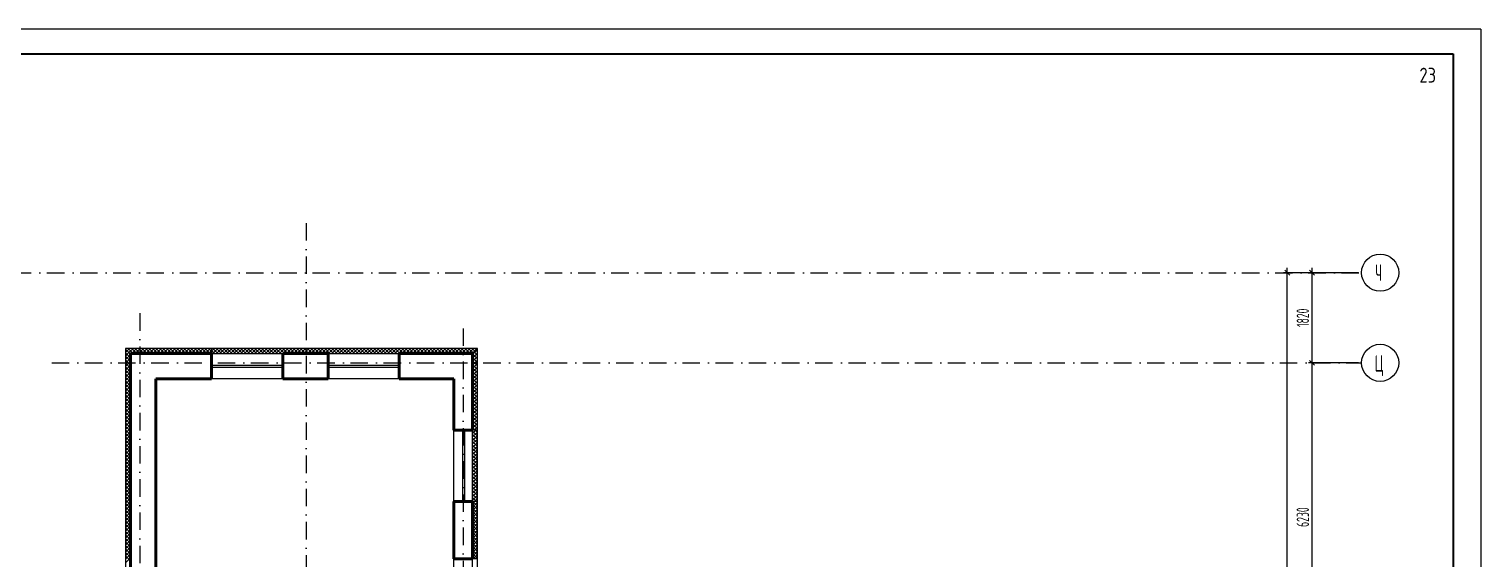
# Model space of a CAD drawing. Extents: x -1560602 to 321118, y -2308202 to -430103.
# Drawn here: x -1505764 to -1476440, y -2245244 to -2234544 of the extents above; entities that cross this region are included whole.
import ezdxf
from ezdxf.enums import TextEntityAlignment as Align

# ---------------------------------------------------------------- set-up
doc = ezdxf.new("R2010")
doc.units = 0
doc.header["$MEASUREMENT"] = 0
doc.header["$PDSIZE"] = -5
doc.linetypes.add('Dot & Dashed', pattern=[670.277762, 352.777767, -176.388884, 0, -141.111112])
doc.linetypes.add('Штрихпунктирная', pattern=[0.670278, 0.352778, -0.176389, 0, -0.141111])
doc.layers.get('0').update_dxf_attribs({"color": 255, "linetype": 'CONTINUOUS'})
doc.layers.get('Defpoints').update_dxf_attribs({"linetype": 'CONTINUOUS'})
for name, color, linetype in [('ALL', 255, 'CONTINUOUS'), ('Оси', 253, 'Dot & Dashed'), ('отделка', 240, 'CONTINUOUS'), ('Утеплитель', 6, 'CONTINUOUS')]:
    doc.layers.add(name, color=color, linetype=linetype)
doc.layers.add('стены', color=5, linetype='CONTINUOUS', lineweight=50)
doc.styles.add('GOST 2.304', font='CS_Gost2304.shx', dxfattribs={"width": 0.7})
doc.styles.get("Standard").update_dxf_attribs({"font": 'spds.shx', "width": 0.7, "height": 250})
doc.dimstyles.new('SPDS', dxfattribs={"dimscale": 100, "dimtxt": 2.5, "dimasz": 1, "dimexe": 0.75, "dimexo": 0.625, "dimtad": 1, "dimdec": 0, "dimtxsty": 'GOST 2.304', "dimblk": 'OBLIQUE', "dimcen": 2.5, "dimdle": 1, "dimadec": 0, "dimazin": 2, "dimtfac": 0.75, "dimtdec": 0, "dimtmove": 0, "dimatfit": 0, "dimfxl": 1, "dimtolj": 1, "dimarcsym": 1})

# ---------------------------------------------------------------- blocks, each defined once
blk = doc.blocks.new('ARROWHEAD_6')
at = {"color": 0, "linetype": 'Continuous', "lineweight": 0}
for p, q in [((0, 0), (-1, 0)), ((-0.5, -0.5), (0.5, 0.5))]:
    blk.add_line(p, q, dxfattribs=at)
blk = doc.blocks.new('_Oblique')
at = {"color": 0, "linetype": 'ByBlock', "lineweight": -2}
blk.add_line((-0.5, -0.5), (0.5, 0.5), dxfattribs=at)
blk = doc.blocks.new('*D233')
at = {"layer": 'Defpoints', "color": 0, "transparency": 16777216}
for p in [(-1479851, -2241284), (-1478851, -2241284), (-1478851, -2247514)]:
    blk.add_point(p, dxfattribs=at)
at = {"layer": 'отделка', "color": 0, "lineweight": -2, "transparency": 16777216}
for p, q in [((-1479851, -2247614), (-1479851, -2241184)), ((-1478913, -2241284), (-1479926, -2241284)), ((-1478913, -2247514), (-1479926, -2247514))]:
    blk.add_line(p, q, dxfattribs=at)
at = {"layer": 'отделка', "color": 0, "lineweight": -2, "transparency": 16777216, "xscale": 100, "yscale": 100, "zscale": 100}
for p, rotation in [((-1479851, -2241284), 90), ((-1479851, -2247514), 270)]:
    blk.add_blockref('_Oblique', p, dxfattribs=dict(at, rotation=rotation))
at = {"layer": 'отделка', "color": 0, "transparency": 16777216, "insert": (-1480038, -2244399), "char_height": 250, "attachment_point": 5, "rotation": 90, "style": 'GOST 2.304'}
blk.add_mtext('\\A1;6230', dxfattribs=at)
blk = doc.blocks.new('*D234')
at = {"layer": 'Defpoints', "color": 0, "transparency": 16777216}
for p in [(-1479851, -2239464), (-1478851, -2239464), (-1478851, -2241284)]:
    blk.add_point(p, dxfattribs=at)
at = {"layer": 'отделка', "color": 0, "lineweight": -2, "transparency": 16777216}
for p, q in [((-1479851, -2241384), (-1479851, -2239364)), ((-1478913, -2239464), (-1479926, -2239464)), ((-1478913, -2241284), (-1479926, -2241284))]:
    blk.add_line(p, q, dxfattribs=at)
at = {"layer": 'отделка', "color": 0, "lineweight": -2, "transparency": 16777216, "xscale": 100, "yscale": 100, "zscale": 100}
for p, rotation in [((-1479851, -2239464), 90), ((-1479851, -2241284), 270)]:
    blk.add_blockref('_Oblique', p, dxfattribs=dict(at, rotation=rotation))
at = {"layer": 'отделка', "color": 0, "transparency": 16777216, "insert": (-1480038, -2240374), "char_height": 250, "attachment_point": 5, "rotation": 90, "style": 'GOST 2.304'}
blk.add_mtext('\\A1;1820', dxfattribs=at)
blk = doc.blocks.new('*D237')
at = {"layer": 'Defpoints', "color": 0, "transparency": 16777216}
for p in [(-1480351, -2239464), (-1479851, -2239464), (-1478851, -2290924)]:
    blk.add_point(p, dxfattribs=at)
at = {"layer": 'отделка', "color": 0, "lineweight": -2, "transparency": 16777216}
for p, q in [((-1480351, -2291024), (-1480351, -2239364)), ((-1479913, -2239464), (-1480426, -2239464)), ((-1478913, -2290924), (-1480426, -2290924))]:
    blk.add_line(p, q, dxfattribs=at)
at = {"layer": 'отделка', "color": 0, "lineweight": -2, "transparency": 16777216, "xscale": 100, "yscale": 100, "zscale": 100}
for p, rotation in [((-1480351, -2239464), 90), ((-1480351, -2290924), 270)]:
    blk.add_blockref('_Oblique', p, dxfattribs=dict(at, rotation=rotation))
at = {"layer": 'отделка', "color": 0, "transparency": 16777216, "insert": (-1480538, -2265194), "char_height": 250, "attachment_point": 5, "rotation": 90, "style": 'GOST 2.304'}
blk.add_mtext('\\A1;51460', dxfattribs=at)

msp = doc.modelspace()

# ---------------------------------------------------------------- linework, layer by layer
at = {"color": 0, "lineweight": 35, "ltscale": 100}
for p, q in [((-1558501.6, -2235044.1), (-1477001.6, -2235044.1)), ((-1477001.6, -2235044.1), (-1477001.6, -2307671.1))]:
    msp.add_line(p, q, dxfattribs=at)
at = {"layer": 'Defpoints', "color": 0, "linetype": 'Continuous', "ltscale": 100}
for q in [(-1560601.6, -2234544.1), (-1476440.2, -2308202.4)]:
    msp.add_line((-1476440.2, -2234544.1), q, dxfattribs=at)
at = {"layer": 'Оси', "color": 0, "linetype": 'Штрихпунктирная', "lineweight": -3, "ltscale": 1000}
for p, q in [((-1500165.7, -2238463.9), (-1500165.7, -2295548.9)), ((-1556351.1, -2239463.9), (-1478850.7, -2239463.9)), ((-1503525.7, -2240283.9), (-1503525.7, -2295575.6)), ((-1496995.7, -2240589.6), (-1496995.7, -2295548.9)), ((-1505305.6, -2241283.9), (-1478850.7, -2241283.9))]:
    msp.add_line(p, q, dxfattribs=at)
at = {"layer": 'Оси', "color": 0, "linetype": 'Continuous', "ltscale": 100}
for centre in [(-1478475.7, -2239463.9), (-1478475.7, -2241283.9)]:
    msp.add_circle(centre, 375, dxfattribs=at)
at = {"layer": 'отделка', "color": 0, "ltscale": 100}
for p, q in [((-1502075.7, -2241093.9), (-1500635.7, -2241093.9)), ((-1499725.7, -2241093.9), (-1498285.7, -2241093.9)), ((-1502075.7, -2241328.9), (-1500635.7, -2241328.9)), ((-1502075.7, -2241368.9), (-1500635.7, -2241368.9)), ((-1499725.7, -2241328.9), (-1498285.7, -2241328.9)), ((-1499725.7, -2241368.9), (-1498285.7, -2241368.9)), ((-1500635.7, -2241603.9), (-1502075.7, -2241603.9)), ((-1498285.7, -2241603.9), (-1499725.7, -2241603.9)), ((-1497185.7, -2244083.9), (-1497185.7, -2242643.9)), ((-1497005.5, -2244083.9), (-1497005.5, -2242643.9)), ((-1496965.5, -2244083.9), (-1496965.5, -2242643.9)), ((-1496805.7, -2244083.9), (-1496805.7, -2242643.9)), ((-1497185.7, -2246683.9), (-1497185.7, -2245243.9)), ((-1496805.7, -2246683.9), (-1496805.7, -2245243.9))]:
    msp.add_line(p, q, dxfattribs=at)
at = {"layer": 'стены', "color": 0, "linetype": 'Continuous'}
for p, q in [((-1502075.7, -2241093.9), (-1503715.7, -2241093.9)), ((-1503715.7, -2241093.9), (-1503715.7, -2253633.9)), ((-1503205.7, -2241603.9), (-1502075.7, -2241603.9)), ((-1503205.7, -2245123.9), (-1503205.7, -2241603.9)), ((-1503205.7, -2248833.9), (-1503205.7, -2245123.9))]:
    msp.add_line(p, q, dxfattribs=at)
at = {"layer": 'стены', "color": 0, "ltscale": 100}
for p, q in [((-1502075.7, -2241603.9), (-1502075.7, -2241093.9)), ((-1500635.7, -2241093.9), (-1499725.7, -2241093.9)), ((-1500635.7, -2241603.9), (-1500635.7, -2241093.9)), ((-1499725.7, -2241093.9), (-1499725.7, -2241603.9)), ((-1498285.7, -2241093.9), (-1498285.7, -2241603.9)), ((-1496805.7, -2241093.9), (-1498285.7, -2241093.9)), ((-1496805.7, -2242643.9), (-1496805.7, -2241093.9)), ((-1499725.7, -2241603.9), (-1500635.7, -2241603.9)), ((-1498285.7, -2241603.9), (-1497185.7, -2241603.9)), ((-1497185.7, -2241603.9), (-1497185.7, -2242643.9)), ((-1497185.7, -2242643.9), (-1496805.7, -2242643.9)), ((-1497185.7, -2244083.9), (-1496805.7, -2244083.9)), ((-1497185.7, -2245243.9), (-1497185.7, -2244083.9)), ((-1496805.7, -2244083.9), (-1496805.7, -2245243.9)), ((-1496805.7, -2245243.9), (-1497185.7, -2245243.9))]:
    msp.add_line(p, q, dxfattribs=at)
at = {"layer": 'Утеплитель', "color": 0, "linetype": 'Continuous'}
for p, q in [((-1502075.7, -2240993.9), (-1503815.7, -2240993.9)), ((-1503815.7, -2240993.9), (-1503815.7, -2253733.9)), ((-1503815.7, -2241006.9), (-1503809.2, -2241000.4)), ((-1503715.7, -2241109.3), (-1503815.7, -2241009.3)), ((-1503815.7, -2241077.6), (-1503773.9, -2241035.8)), ((-1503815.7, -2241148.3), (-1503738.5, -2241071.1)), ((-1503715.7, -2241180), (-1503815.7, -2241080)), ((-1503815.7, -2241219), (-1503715.7, -2241119)), ((-1503715.7, -2241250.7), (-1503815.7, -2241150.7)), ((-1503815.7, -2241289.7), (-1503715.7, -2241189.7)), ((-1503809.2, -2241000.4), (-1503802.7, -2240993.9)), ((-1503773.9, -2241035.8), (-1503732, -2240993.9)), ((-1503660.4, -2241093.9), (-1503760.4, -2240993.9)), ((-1503738.5, -2241071.1), (-1503661.3, -2240993.9)), ((-1503690.6, -2241093.9), (-1503590.6, -2240993.9)), ((-1503589.7, -2241093.9), (-1503689.7, -2240993.9)), ((-1503619.9, -2241093.9), (-1503519.9, -2240993.9)), ((-1503519, -2241093.9), (-1503619, -2240993.9)), ((-1503549.2, -2241093.9), (-1503449.2, -2240993.9)), ((-1503448.3, -2241093.9), (-1503548.3, -2240993.9)), ((-1503478.5, -2241093.9), (-1503378.5, -2240993.9)), ((-1503377.6, -2241093.9), (-1503477.6, -2240993.9)), ((-1503407.8, -2241093.9), (-1503307.8, -2240993.9)), ((-1503306.9, -2241093.9), (-1503406.9, -2240993.9)), ((-1503337.1, -2241093.9), (-1503237.1, -2240993.9)), ((-1503236.2, -2241093.9), (-1503336.2, -2240993.9)), ((-1503266.4, -2241093.9), (-1503166.4, -2240993.9)), ((-1503165.5, -2241093.9), (-1503265.5, -2240993.9)), ((-1503195.6, -2241093.9), (-1503095.6, -2240993.9)), ((-1503094.8, -2241093.9), (-1503194.8, -2240993.9)), ((-1503124.9, -2241093.9), (-1503024.9, -2240993.9)), ((-1503024, -2241093.9), (-1503124, -2240993.9)), ((-1503054.2, -2241093.9), (-1502954.2, -2240993.9)), ((-1502953.3, -2241093.9), (-1503053.3, -2240993.9)), ((-1502983.5, -2241093.9), (-1502883.5, -2240993.9)), ((-1502882.6, -2241093.9), (-1502982.6, -2240993.9)), ((-1502912.8, -2241093.9), (-1502812.8, -2240993.9)), ((-1502811.9, -2241093.9), (-1502911.9, -2240993.9)), ((-1502842.1, -2241093.9), (-1502742.1, -2240993.9)), ((-1502741.2, -2241093.9), (-1502841.2, -2240993.9)), ((-1502771.4, -2241093.9), (-1502671.4, -2240993.9)), ((-1502670.5, -2241093.9), (-1502770.5, -2240993.9)), ((-1502700.7, -2241093.9), (-1502600.7, -2240993.9)), ((-1502599.8, -2241093.9), (-1502699.8, -2240993.9)), ((-1502630, -2241093.9), (-1502530, -2240993.9)), ((-1502529.1, -2241093.9), (-1502629.1, -2240993.9)), ((-1502559.2, -2241093.9), (-1502459.2, -2240993.9)), ((-1502458.4, -2241093.9), (-1502558.4, -2240993.9)), ((-1502488.5, -2241093.9), (-1502388.5, -2240993.9)), ((-1502387.7, -2241093.9), (-1502487.7, -2240993.9)), ((-1502417.8, -2241093.9), (-1502317.8, -2240993.9)), ((-1502316.9, -2241093.9), (-1502416.9, -2240993.9)), ((-1502347.1, -2241093.9), (-1502247.1, -2240993.9)), ((-1502246.2, -2241093.9), (-1502346.2, -2240993.9)), ((-1502276.4, -2241093.9), (-1502176.4, -2240993.9)), ((-1502175.5, -2241093.9), (-1502275.5, -2240993.9)), ((-1502205.7, -2241093.9), (-1502105.7, -2240993.9)), ((-1502104.8, -2241093.9), (-1502204.8, -2240993.9)), ((-1502135, -2241093.9), (-1502075.7, -2241034.7)), ((-1502075.7, -2241052.3), (-1502134.1, -2240993.9)), ((-1502075.7, -2241049.2), (-1502020.5, -2240993.9)), ((-1502019.6, -2241093.9), (-1502075.7, -2241037.8)), ((-1502049.8, -2241093.9), (-1501949.8, -2240993.9)), ((-1501948.9, -2241093.9), (-1502048.9, -2240993.9)), ((-1501979.1, -2241093.9), (-1501879.1, -2240993.9)), ((-1501878.2, -2241093.9), (-1501978.2, -2240993.9)), ((-1501908.4, -2241093.9), (-1501808.4, -2240993.9)), ((-1501807.5, -2241093.9), (-1501907.5, -2240993.9)), ((-1501837.6, -2241093.9), (-1501737.6, -2240993.9)), ((-1501736.8, -2241093.9), (-1501836.8, -2240993.9)), ((-1501766.9, -2241093.9), (-1501666.9, -2240993.9)), ((-1501666.1, -2241093.9), (-1501766.1, -2240993.9)), ((-1501696.2, -2241093.9), (-1501596.2, -2240993.9)), ((-1501595.3, -2241093.9), (-1501695.3, -2240993.9)), ((-1501625.5, -2241093.9), (-1501525.5, -2240993.9)), ((-1501524.6, -2241093.9), (-1501624.6, -2240993.9)), ((-1501554.8, -2241093.9), (-1501454.8, -2240993.9)), ((-1501453.9, -2241093.9), (-1501553.9, -2240993.9)), ((-1501484.1, -2241093.9), (-1501384.1, -2240993.9)), ((-1501383.2, -2241093.9), (-1501483.2, -2240993.9)), ((-1501413.4, -2241093.9), (-1501313.4, -2240993.9)), ((-1501312.5, -2241093.9), (-1501412.5, -2240993.9)), ((-1501342.7, -2241093.9), (-1501242.7, -2240993.9)), ((-1501241.8, -2241093.9), (-1501341.8, -2240993.9)), ((-1501272, -2241093.9), (-1501172, -2240993.9)), ((-1501171.1, -2241093.9), (-1501271.1, -2240993.9)), ((-1501201.3, -2241093.9), (-1501101.3, -2240993.9)), ((-1501100.4, -2241093.9), (-1501200.4, -2240993.9)), ((-1501130.5, -2241093.9), (-1501030.5, -2240993.9)), ((-1501029.7, -2241093.9), (-1501129.7, -2240993.9)), ((-1501059.8, -2241093.9), (-1500959.8, -2240993.9)), ((-1500958.9, -2241093.9), (-1501058.9, -2240993.9)), ((-1500989.1, -2241093.9), (-1500889.1, -2240993.9)), ((-1500888.2, -2241093.9), (-1500988.2, -2240993.9)), ((-1500918.4, -2241093.9), (-1500818.4, -2240993.9)), ((-1500817.5, -2241093.9), (-1500917.5, -2240993.9)), ((-1500847.7, -2241093.9), (-1500747.7, -2240993.9)), ((-1500746.8, -2241093.9), (-1500846.8, -2240993.9)), ((-1500777, -2241093.9), (-1500677, -2240993.9)), ((-1500676.1, -2241093.9), (-1500776.1, -2240993.9)), ((-1500706.3, -2241093.9), (-1500606.3, -2240993.9)), ((-1500605.4, -2241093.9), (-1500705.4, -2240993.9)), ((-1500635.6, -2241093.9), (-1500535.6, -2240993.9)), ((-1500534.7, -2241093.9), (-1500634.7, -2240993.9)), ((-1500564.9, -2241093.9), (-1500464.9, -2240993.9)), ((-1500464, -2241093.9), (-1500564, -2240993.9)), ((-1500494.1, -2241093.9), (-1500394.1, -2240993.9)), ((-1500393.3, -2241093.9), (-1500493.3, -2240993.9)), ((-1500423.4, -2241093.9), (-1500323.4, -2240993.9)), ((-1500322.6, -2241093.9), (-1500422.6, -2240993.9)), ((-1500352.7, -2241093.9), (-1500252.7, -2240993.9)), ((-1500251.8, -2241093.9), (-1500351.8, -2240993.9)), ((-1500282, -2241093.9), (-1500182, -2240993.9)), ((-1500181.1, -2241093.9), (-1500281.1, -2240993.9)), ((-1500211.3, -2241093.9), (-1500111.3, -2240993.9)), ((-1500110.4, -2241093.9), (-1500210.4, -2240993.9)), ((-1500140.6, -2241093.9), (-1500040.6, -2240993.9)), ((-1500039.7, -2241093.9), (-1500139.7, -2240993.9)), ((-1500069.9, -2241093.9), (-1499969.9, -2240993.9)), ((-1499969, -2241093.9), (-1500069, -2240993.9)), ((-1499999.2, -2241093.9), (-1499899.2, -2240993.9)), ((-1499898.3, -2241093.9), (-1499998.3, -2240993.9)), ((-1499928.5, -2241093.9), (-1499828.5, -2240993.9)), ((-1499827.6, -2241093.9), (-1499927.6, -2240993.9)), ((-1499857.7, -2241093.9), (-1499757.7, -2240993.9)), ((-1499756.9, -2241093.9), (-1499856.9, -2240993.9)), ((-1499787, -2241093.9), (-1499687, -2240993.9)), ((-1499686.2, -2241093.9), (-1499786.2, -2240993.9)), ((-1499716.3, -2241093.9), (-1499616.3, -2240993.9)), ((-1499615.4, -2241093.9), (-1499715.4, -2240993.9)), ((-1499645.6, -2241093.9), (-1499545.6, -2240993.9)), ((-1499544.7, -2241093.9), (-1499644.7, -2240993.9)), ((-1499574.9, -2241093.9), (-1499474.9, -2240993.9)), ((-1499474, -2241093.9), (-1499574, -2240993.9)), ((-1499504.2, -2241093.9), (-1499404.2, -2240993.9)), ((-1499403.3, -2241093.9), (-1499503.3, -2240993.9)), ((-1499433.5, -2241093.9), (-1499333.5, -2240993.9)), ((-1499332.6, -2241093.9), (-1499432.6, -2240993.9)), ((-1499362.8, -2241093.9), (-1499262.8, -2240993.9)), ((-1499261.9, -2241093.9), (-1499361.9, -2240993.9)), ((-1499292.1, -2241093.9), (-1499192.1, -2240993.9)), ((-1499191.2, -2241093.9), (-1499291.2, -2240993.9)), ((-1499221.4, -2241093.9), (-1499121.4, -2240993.9)), ((-1499120.5, -2241093.9), (-1499220.5, -2240993.9)), ((-1499150.6, -2241093.9), (-1499050.6, -2240993.9)), ((-1499049.8, -2241093.9), (-1499149.8, -2240993.9)), ((-1499079.9, -2241093.9), (-1498979.9, -2240993.9)), ((-1498979, -2241093.9), (-1499079, -2240993.9)), ((-1499009.2, -2241093.9), (-1498909.2, -2240993.9)), ((-1498908.3, -2241093.9), (-1499008.3, -2240993.9)), ((-1498938.5, -2241093.9), (-1498838.5, -2240993.9)), ((-1498837.6, -2241093.9), (-1498937.6, -2240993.9)), ((-1498867.8, -2241093.9), (-1498767.8, -2240993.9)), ((-1498766.9, -2241093.9), (-1498866.9, -2240993.9)), ((-1498797.1, -2241093.9), (-1498697.1, -2240993.9)), ((-1498696.2, -2241093.9), (-1498796.2, -2240993.9)), ((-1498726.4, -2241093.9), (-1498626.4, -2240993.9)), ((-1498625.5, -2241093.9), (-1498725.5, -2240993.9)), ((-1498655.7, -2241093.9), (-1498555.7, -2240993.9)), ((-1498554.8, -2241093.9), (-1498654.8, -2240993.9)), ((-1498585, -2241093.9), (-1498485, -2240993.9)), ((-1498484.1, -2241093.9), (-1498584.1, -2240993.9)), ((-1498514.2, -2241093.9), (-1498414.2, -2240993.9)), ((-1498413.4, -2241093.9), (-1498513.4, -2240993.9)), ((-1498443.5, -2241093.9), (-1498343.5, -2240993.9)), ((-1498342.7, -2241093.9), (-1498442.7, -2240993.9)), ((-1498372.8, -2241093.9), (-1498272.8, -2240993.9)), ((-1498271.9, -2241093.9), (-1498371.9, -2240993.9)), ((-1498302.1, -2241093.9), (-1498202.1, -2240993.9)), ((-1498201.2, -2241093.9), (-1498301.2, -2240993.9)), ((-1498231.4, -2241093.9), (-1498131.4, -2240993.9)), ((-1498130.5, -2241093.9), (-1498230.5, -2240993.9)), ((-1498160.7, -2241093.9), (-1498060.7, -2240993.9)), ((-1498059.8, -2241093.9), (-1498159.8, -2240993.9)), ((-1498090, -2241093.9), (-1497990, -2240993.9)), ((-1497989.1, -2241093.9), (-1498089.1, -2240993.9)), ((-1498019.3, -2241093.9), (-1497919.3, -2240993.9)), ((-1497918.4, -2241093.9), (-1498018.4, -2240993.9)), ((-1497948.6, -2241093.9), (-1497848.6, -2240993.9)), ((-1497847.7, -2241093.9), (-1497947.7, -2240993.9)), ((-1497877.8, -2241093.9), (-1497777.8, -2240993.9)), ((-1497777, -2241093.9), (-1497877, -2240993.9)), ((-1497807.1, -2241093.9), (-1497707.1, -2240993.9)), ((-1497706.3, -2241093.9), (-1497806.3, -2240993.9)), ((-1497736.4, -2241093.9), (-1497636.4, -2240993.9)), ((-1497635.5, -2241093.9), (-1497735.5, -2240993.9)), ((-1497665.7, -2241093.9), (-1497565.7, -2240993.9)), ((-1497564.8, -2241093.9), (-1497664.8, -2240993.9)), ((-1497595, -2241093.9), (-1497495, -2240993.9)), ((-1497494.1, -2241093.9), (-1497594.1, -2240993.9)), ((-1497524.3, -2241093.9), (-1497424.3, -2240993.9)), ((-1497423.4, -2241093.9), (-1497523.4, -2240993.9)), ((-1497453.6, -2241093.9), (-1497353.6, -2240993.9)), ((-1497352.7, -2241093.9), (-1497452.7, -2240993.9)), ((-1497382.9, -2241093.9), (-1497282.9, -2240993.9)), ((-1497282, -2241093.9), (-1497382, -2240993.9)), ((-1497312.2, -2241093.9), (-1497212.2, -2240993.9)), ((-1497211.3, -2241093.9), (-1497311.3, -2240993.9)), ((-1497241.5, -2241093.9), (-1497141.5, -2240993.9)), ((-1497140.6, -2241093.9), (-1497240.6, -2240993.9)), ((-1497170.7, -2241093.9), (-1497070.7, -2240993.9)), ((-1497069.9, -2241093.9), (-1497169.9, -2240993.9)), ((-1497100, -2241093.9), (-1497000, -2240993.9)), ((-1496999.1, -2241093.9), (-1497099.1, -2240993.9)), ((-1497029.3, -2241093.9), (-1496929.3, -2240993.9)), ((-1496928.4, -2241093.9), (-1497028.4, -2240993.9)), ((-1496958.6, -2241093.9), (-1496858.6, -2240993.9)), ((-1496857.7, -2241093.9), (-1496957.7, -2240993.9)), ((-1496887.9, -2241093.9), (-1496787.9, -2240993.9)), ((-1496796.4, -2241084.5), (-1496887, -2240993.9)), ((-1496817.2, -2241093.9), (-1496717.2, -2240993.9)), ((-1496761, -2241049.2), (-1496816.3, -2240993.9)), ((-1496805.7, -2241117.4), (-1496705.7, -2241017.4)), ((-1496805.7, -2241188.1), (-1496705.7, -2241088.1)), ((-1496705.7, -2241203.7), (-1496805.7, -2241103.7)), ((-1496805.7, -2241258.8), (-1496705.7, -2241158.8)), ((-1496705.7, -2241274.5), (-1496805.7, -2241174.5)), ((-1496705.7, -2241133), (-1496775.3, -2241063.5)), ((-1496725.7, -2241013.8), (-1496745.6, -2240993.9)), ((-1496705.7, -2241062.3), (-1496740, -2241028.1)), ((-1496705.7, -2242643.9), (-1496705.7, -2240993.9)), ((-1503715.7, -2241321.4), (-1503815.7, -2241221.4)), ((-1503815.7, -2241360.4), (-1503715.7, -2241260.4)), ((-1503715.7, -2241392.2), (-1503815.7, -2241292.2)), ((-1503815.7, -2241431.2), (-1503715.7, -2241331.2)), ((-1503715.7, -2241462.9), (-1503815.7, -2241362.9)), ((-1503815.7, -2241501.9), (-1503715.7, -2241401.9)), ((-1503715.7, -2241533.6), (-1503815.7, -2241433.6)), ((-1503815.7, -2241572.6), (-1503715.7, -2241472.6)), ((-1496805.7, -2241329.5), (-1496705.7, -2241229.5)), ((-1496705.7, -2241345.2), (-1496805.7, -2241245.2)), ((-1496805.7, -2241400.2), (-1496705.7, -2241300.2)), ((-1496705.7, -2241415.9), (-1496805.7, -2241315.9)), ((-1496805.7, -2241470.9), (-1496705.7, -2241370.9)), ((-1496705.7, -2241486.6), (-1496805.7, -2241386.6)), ((-1496805.7, -2241541.7), (-1496705.7, -2241441.7)), ((-1496705.7, -2241557.3), (-1496805.7, -2241457.3)), ((-1503715.7, -2241604.3), (-1503815.7, -2241504.3)), ((-1503815.7, -2241643.3), (-1503715.7, -2241543.3)), ((-1503715.7, -2241675), (-1503815.7, -2241575)), ((-1503815.7, -2241714), (-1503715.7, -2241614)), ((-1503715.7, -2241745.7), (-1503815.7, -2241645.7)), ((-1503815.7, -2241784.7), (-1503715.7, -2241684.7)), ((-1503715.7, -2241816.4), (-1503815.7, -2241716.4)), ((-1503815.7, -2241855.4), (-1503715.7, -2241755.4)), ((-1503715.7, -2241887.1), (-1503815.7, -2241787.1)), ((-1496805.7, -2241612.4), (-1496705.7, -2241512.4)), ((-1496705.7, -2241628), (-1496805.7, -2241528)), ((-1496805.7, -2241683.1), (-1496705.7, -2241583.1)), ((-1496705.7, -2241698.7), (-1496805.7, -2241598.7)), ((-1496805.7, -2241753.8), (-1496705.7, -2241653.8)), ((-1496705.7, -2241769.4), (-1496805.7, -2241669.4)), ((-1496805.7, -2241824.5), (-1496705.7, -2241724.5)), ((-1496705.7, -2241840.1), (-1496805.7, -2241740.1)), ((-1503815.7, -2241926.1), (-1503715.7, -2241826.1)), ((-1503715.7, -2241957.8), (-1503815.7, -2241857.8)), ((-1503815.7, -2241996.8), (-1503715.7, -2241896.8)), ((-1503715.7, -2242028.6), (-1503815.7, -2241928.6)), ((-1503815.7, -2242067.6), (-1503715.7, -2241967.6)), ((-1503715.7, -2242099.3), (-1503815.7, -2241999.3)), ((-1503815.7, -2242138.3), (-1503715.7, -2242038.3)), ((-1503715.7, -2242170), (-1503815.7, -2242070)), ((-1496805.7, -2241895.2), (-1496705.7, -2241795.2)), ((-1496705.7, -2241910.8), (-1496805.7, -2241810.8)), ((-1496805.7, -2241965.9), (-1496705.7, -2241865.9)), ((-1496705.7, -2241981.6), (-1496805.7, -2241881.6)), ((-1496805.7, -2242036.6), (-1496705.7, -2241936.6)), ((-1496705.7, -2242052.3), (-1496805.7, -2241952.3)), ((-1496805.7, -2242107.3), (-1496705.7, -2242007.3)), ((-1496705.7, -2242123), (-1496805.7, -2242023)), ((-1496805.7, -2242178), (-1496705.7, -2242078)), ((-1503815.7, -2242209), (-1503715.7, -2242109)), ((-1503715.7, -2242240.7), (-1503815.7, -2242140.7)), ((-1503815.7, -2242279.7), (-1503715.7, -2242179.7)), ((-1503715.7, -2242311.4), (-1503815.7, -2242211.4)), ((-1503815.7, -2242350.4), (-1503715.7, -2242250.4)), ((-1503715.7, -2242382.1), (-1503815.7, -2242282.1)), ((-1503815.7, -2242421.1), (-1503715.7, -2242321.1)), ((-1503715.7, -2242452.8), (-1503815.7, -2242352.8)), ((-1496705.7, -2242193.7), (-1496805.7, -2242093.7)), ((-1496805.7, -2242248.8), (-1496705.7, -2242148.8)), ((-1496705.7, -2242264.4), (-1496805.7, -2242164.4)), ((-1496805.7, -2242319.5), (-1496705.7, -2242219.5)), ((-1496705.7, -2242335.1), (-1496805.7, -2242235.1)), ((-1496805.7, -2242390.2), (-1496705.7, -2242290.2)), ((-1496705.7, -2242405.8), (-1496805.7, -2242305.8)), ((-1496805.7, -2242460.9), (-1496705.7, -2242360.9)), ((-1496705.7, -2242476.5), (-1496805.7, -2242376.5)), ((-1503815.7, -2242491.8), (-1503715.7, -2242391.8)), ((-1503715.7, -2242523.5), (-1503815.7, -2242423.5)), ((-1503815.7, -2242562.5), (-1503715.7, -2242462.5)), ((-1503715.7, -2242594.2), (-1503815.7, -2242494.2)), ((-1503815.7, -2242633.2), (-1503715.7, -2242533.2)), ((-1503715.7, -2242664.9), (-1503815.7, -2242564.9)), ((-1503815.7, -2242704), (-1503715.7, -2242604)), ((-1503715.7, -2242735.7), (-1503815.7, -2242635.7)), ((-1496805.7, -2242531.6), (-1496705.7, -2242431.6)), ((-1496705.7, -2242547.2), (-1496805.7, -2242447.2)), ((-1496805.7, -2242602.3), (-1496705.7, -2242502.3)), ((-1496705.7, -2242618), (-1496805.7, -2242518)), ((-1496750.5, -2242643.9), (-1496805.7, -2242588.7)), ((-1496805.7, -2242710.6), (-1496739, -2242643.9)), ((-1496705.7, -2242761.6), (-1496805.7, -2242661.6)), ((-1496776.6, -2242643.9), (-1496705.7, -2242573)), ((-1496705.7, -2242690.9), (-1496752.7, -2242643.9)), ((-1496705.9, -2242643.9), (-1496705.7, -2242643.7)), ((-1496705.7, -2245243.9), (-1496705.7, -2242643.9)), ((-1503815.7, -2242774.7), (-1503715.7, -2242674.7)), ((-1503715.7, -2242806.4), (-1503815.7, -2242706.4)), ((-1503815.7, -2242845.4), (-1503715.7, -2242745.4)), ((-1503715.7, -2242877.1), (-1503815.7, -2242777.1)), ((-1503815.7, -2242916.1), (-1503715.7, -2242816.1)), ((-1503715.7, -2242947.8), (-1503815.7, -2242847.8)), ((-1503815.7, -2242986.8), (-1503715.7, -2242886.8)), ((-1503715.7, -2243018.5), (-1503815.7, -2242918.5)), ((-1503815.7, -2243057.5), (-1503715.7, -2242957.5)), ((-1496805.7, -2242781.3), (-1496705.7, -2242681.3)), ((-1496705.7, -2242832.3), (-1496805.7, -2242732.3)), ((-1496805.7, -2242852), (-1496705.7, -2242752)), ((-1496705.7, -2242903), (-1496805.7, -2242803)), ((-1496805.7, -2242922.7), (-1496705.7, -2242822.7)), ((-1496705.7, -2242973.7), (-1496805.7, -2242873.7)), ((-1496805.7, -2242993.4), (-1496705.7, -2242893.4)), ((-1496705.7, -2243044.4), (-1496805.7, -2242944.4)), ((-1503715.7, -2243089.2), (-1503815.7, -2242989.2)), ((-1503815.7, -2243128.2), (-1503715.7, -2243028.2)), ((-1503715.7, -2243159.9), (-1503815.7, -2243059.9)), ((-1503815.7, -2243198.9), (-1503715.7, -2243098.9)), ((-1503715.7, -2243230.6), (-1503815.7, -2243130.6)), ((-1503815.7, -2243269.6), (-1503715.7, -2243169.6)), ((-1503715.7, -2243301.3), (-1503815.7, -2243201.3)), ((-1503815.7, -2243340.3), (-1503715.7, -2243240.3)), ((-1496805.7, -2243064.2), (-1496705.7, -2242964.2)), ((-1496705.7, -2243115.2), (-1496805.7, -2243015.2)), ((-1496805.7, -2243134.9), (-1496705.7, -2243034.9)), ((-1496705.7, -2243185.9), (-1496805.7, -2243085.9)), ((-1496805.7, -2243205.6), (-1496705.7, -2243105.6)), ((-1496705.7, -2243256.6), (-1496805.7, -2243156.6)), ((-1496805.7, -2243276.3), (-1496705.7, -2243176.3)), ((-1496705.7, -2243327.3), (-1496805.7, -2243227.3)), ((-1496805.7, -2243347), (-1496705.7, -2243247)), ((-1503715.7, -2243372.1), (-1503815.7, -2243272.1)), ((-1503815.7, -2243411.1), (-1503715.7, -2243311.1)), ((-1503715.7, -2243442.8), (-1503815.7, -2243342.8)), ((-1503815.7, -2243481.8), (-1503715.7, -2243381.8)), ((-1503715.7, -2243513.5), (-1503815.7, -2243413.5)), ((-1503815.7, -2243552.5), (-1503715.7, -2243452.5)), ((-1503715.7, -2243584.2), (-1503815.7, -2243484.2)), ((-1503815.7, -2243623.2), (-1503715.7, -2243523.2)), ((-1496705.7, -2243398), (-1496805.7, -2243298)), ((-1496805.7, -2243417.7), (-1496705.7, -2243317.7)), ((-1496705.7, -2243468.7), (-1496805.7, -2243368.7)), ((-1496805.7, -2243488.4), (-1496705.7, -2243388.4)), ((-1496705.7, -2243539.4), (-1496805.7, -2243439.4)), ((-1496805.7, -2243559.1), (-1496705.7, -2243459.1)), ((-1496705.7, -2243610.1), (-1496805.7, -2243510.1)), ((-1496805.7, -2243629.8), (-1496705.7, -2243529.8)), ((-1503715.7, -2243654.9), (-1503815.7, -2243554.9)), ((-1503815.7, -2243693.9), (-1503715.7, -2243593.9)), ((-1503715.7, -2243725.6), (-1503815.7, -2243625.6)), ((-1503815.7, -2243764.6), (-1503715.7, -2243664.6)), ((-1503715.7, -2243796.3), (-1503815.7, -2243696.3)), ((-1503815.7, -2243835.3), (-1503715.7, -2243735.3)), ((-1503715.7, -2243867), (-1503815.7, -2243767)), ((-1503815.7, -2243906), (-1503715.7, -2243806)), ((-1503715.7, -2243937.7), (-1503815.7, -2243837.7)), ((-1496705.7, -2243680.8), (-1496805.7, -2243580.8)), ((-1496805.7, -2243700.6), (-1496705.7, -2243600.6)), ((-1496705.7, -2243751.5), (-1496805.7, -2243651.5)), ((-1496805.7, -2243771.3), (-1496705.7, -2243671.3)), ((-1496705.7, -2243822.3), (-1496805.7, -2243722.3)), ((-1496805.7, -2243842), (-1496705.7, -2243742)), ((-1496705.7, -2243893), (-1496805.7, -2243793)), ((-1496805.7, -2243912.7), (-1496705.7, -2243812.7)), ((-1503815.7, -2243976.7), (-1503715.7, -2243876.7)), ((-1503715.7, -2244008.5), (-1503815.7, -2243908.5)), ((-1503815.7, -2244047.5), (-1503715.7, -2243947.5)), ((-1503715.7, -2244079.2), (-1503815.7, -2243979.2)), ((-1503815.7, -2244118.2), (-1503715.7, -2244018.2)), ((-1503715.7, -2244149.9), (-1503815.7, -2244049.9)), ((-1503815.7, -2244188.9), (-1503715.7, -2244088.9)), ((-1503715.7, -2244220.6), (-1503815.7, -2244120.6)), ((-1496705.7, -2243963.7), (-1496805.7, -2243863.7)), ((-1496805.7, -2243983.4), (-1496705.7, -2243883.4)), ((-1496705.7, -2244034.4), (-1496805.7, -2243934.4)), ((-1496805.7, -2244054.1), (-1496705.7, -2243954.1)), ((-1496705.7, -2244105.1), (-1496805.7, -2244005.1)), ((-1496805.7, -2244124.8), (-1496705.7, -2244024.8)), ((-1496705.7, -2244175.8), (-1496805.7, -2244075.8)), ((-1496805.7, -2244195.5), (-1496705.7, -2244095.5)), ((-1503815.7, -2244259.6), (-1503715.7, -2244159.6)), ((-1503715.7, -2244291.3), (-1503815.7, -2244191.3)), ((-1503815.7, -2244330.3), (-1503715.7, -2244230.3)), ((-1503715.7, -2244362), (-1503815.7, -2244262)), ((-1503815.7, -2244401), (-1503715.7, -2244301)), ((-1503715.7, -2244432.7), (-1503815.7, -2244332.7)), ((-1503815.7, -2244471.7), (-1503715.7, -2244371.7)), ((-1503715.7, -2244503.4), (-1503815.7, -2244403.4)), ((-1496705.7, -2244246.5), (-1496805.7, -2244146.5)), ((-1496805.7, -2244266.2), (-1496705.7, -2244166.2)), ((-1496705.7, -2244317.2), (-1496805.7, -2244217.2)), ((-1496805.7, -2244337), (-1496705.7, -2244237)), ((-1496705.7, -2244387.9), (-1496805.7, -2244287.9)), ((-1496805.7, -2244407.7), (-1496705.7, -2244307.7)), ((-1496705.7, -2244458.7), (-1496805.7, -2244358.7)), ((-1496805.7, -2244478.4), (-1496705.7, -2244378.4)), ((-1496705.7, -2244529.4), (-1496805.7, -2244429.4)), ((-1503815.7, -2244542.4), (-1503715.7, -2244442.4)), ((-1503715.7, -2244574.1), (-1503815.7, -2244474.1)), ((-1503815.7, -2244613.1), (-1503715.7, -2244513.1)), ((-1503715.7, -2244644.8), (-1503815.7, -2244544.8)), ((-1503815.7, -2244683.9), (-1503715.7, -2244583.9)), ((-1503715.7, -2244715.6), (-1503815.7, -2244615.6)), ((-1503815.7, -2244754.6), (-1503715.7, -2244654.6)), ((-1503715.7, -2244786.3), (-1503815.7, -2244686.3)), ((-1496805.7, -2244549.1), (-1496705.7, -2244449.1)), ((-1496705.7, -2244600.1), (-1496805.7, -2244500.1)), ((-1496805.7, -2244619.8), (-1496705.7, -2244519.8)), ((-1496705.7, -2244670.8), (-1496805.7, -2244570.8)), ((-1496805.7, -2244690.5), (-1496705.7, -2244590.5)), ((-1496705.7, -2244741.5), (-1496805.7, -2244641.5)), ((-1496805.7, -2244761.2), (-1496705.7, -2244661.2)), ((-1496705.7, -2244812.2), (-1496805.7, -2244712.2)), ((-1503815.7, -2244825.3), (-1503715.7, -2244725.3)), ((-1503715.7, -2244857), (-1503815.7, -2244757)), ((-1503815.7, -2244896), (-1503715.7, -2244796)), ((-1503715.7, -2244927.7), (-1503815.7, -2244827.7)), ((-1503815.7, -2244966.7), (-1503715.7, -2244866.7)), ((-1503715.7, -2244998.4), (-1503815.7, -2244898.4)), ((-1503815.7, -2245037.4), (-1503715.7, -2244937.4)), ((-1503715.7, -2245069.1), (-1503815.7, -2244969.1)), ((-1503815.7, -2245108.1), (-1503715.7, -2245008.1)), ((-1496805.7, -2244831.9), (-1496705.7, -2244731.9)), ((-1496705.7, -2244882.9), (-1496805.7, -2244782.9)), ((-1496805.7, -2244902.6), (-1496705.7, -2244802.6)), ((-1496705.7, -2244953.6), (-1496805.7, -2244853.6)), ((-1496805.7, -2244973.3), (-1496705.7, -2244873.3)), ((-1496705.7, -2245024.3), (-1496805.7, -2244924.3)), ((-1496805.7, -2245044.1), (-1496705.7, -2244944.1)), ((-1496705.7, -2245095), (-1496805.7, -2244995)), ((-1496805.7, -2245114.8), (-1496705.7, -2245014.8)), ((-1503715.7, -2245139.8), (-1503815.7, -2245039.8)), ((-1503815.7, -2245178.8), (-1503715.7, -2245078.8)), ((-1503715.7, -2245210.5), (-1503815.7, -2245110.5)), ((-1503815.7, -2245249.5), (-1503715.7, -2245149.5)), ((-1503715.7, -2245281.2), (-1503815.7, -2245181.2)), ((-1503815.7, -2245320.2), (-1503715.7, -2245220.2)), ((-1496705.7, -2245165.8), (-1496805.7, -2245065.8)), ((-1496805.7, -2245185.5), (-1496705.7, -2245085.5)), ((-1496705.7, -2245236.5), (-1496805.7, -2245136.5)), ((-1496769, -2245243.9), (-1496805.7, -2245207.2)), ((-1496705.7, -2245243.9), (-1496805.7, -2245243.9)), ((-1496793.5, -2245243.9), (-1496705.7, -2245156.2)), ((-1496722.7, -2245243.9), (-1496705.7, -2245226.9)), ((-1496705.7, -2247223.9), (-1496705.7, -2245243.9))]:
    msp.add_line(p, q, dxfattribs=at)
at = {"layer": 'Утеплитель', "color": 0, "ltscale": 100}
for p, q in [((-1502075.7, -2240993.9), (-1502075.7, -2241093.9)), ((-1496705.7, -2240993.9), (-1502075.7, -2240993.9)), ((-1502075.7, -2240993.9), (-1502075.7, -2240993.9)), ((-1496705.7, -2242643.9), (-1496805.7, -2242643.9)), ((-1496705.7, -2244083.9), (-1496805.7, -2244083.9)), ((-1496705.7, -2245243.9), (-1496805.7, -2245243.9))]:
    msp.add_line(p, q, dxfattribs=at)

# ---------------------------------------------------------------- block references
at = {"layer": 'Оси', "color": 0, "xscale": 0.1425, "yscale": 0.1425, "zscale": 0.1425, "rotation": 90}
msp.add_blockref('ARROWHEAD_6', (-1479225.7, -2239463.9), dxfattribs=at)

# ---------------------------------------------------------------- texts
at = {"layer": 'ALL', "color": 0, "ltscale": 3}
msp.add_text('23', height=300, dxfattribs=at).set_placement((-1477514.2, -2235475.8, 0), align=Align.MIDDLE_CENTER)
at = {"layer": 'Оси', "color": 0, "linetype": 'Continuous', "width": 0.7}
for s, p in [('Ч', (-1478573.9, -2239627.1)), ('Ц', (-1478585.5, -2241460.4))]:
    msp.add_text(s, height=330, dxfattribs=at).set_placement(p)

# ---------------------------------------------------------------- dimensions: what is measured, and where the dimension line sits
at = {"layer": 'отделка', "color": 0}
for base, p1, p2, picture, middle in [((-1480350.7, -2239463.9), (-1478850.7, -2290923.9), (-1479850.7, -2239463.9), '*D237', (-1480538.2, -2265193.9)), ((-1479850.7, -2239463.9), (-1478850.7, -2241284), (-1478850.7, -2239463.9), '*D234', (-1480038.2, -2240373.9)), ((-1479850.7, -2241284), (-1478850.7, -2247513.9), (-1478850.7, -2241284), '*D233', (-1480038.2, -2244398.9))]:
    dim = msp.add_linear_dim(base=base, p1=p1, p2=p2, angle=90, dimstyle='SPDS', override={"dimscale": 100, "dimlfac": 1, "dimtxsty": 'GOST 2.304', "dimtolj": 1}, dxfattribs=at)
    dim.commit()
    dim.dimension.update_dxf_attribs({"geometry": picture, "text_midpoint": middle})

doc.saveas('drawing.dxf')
